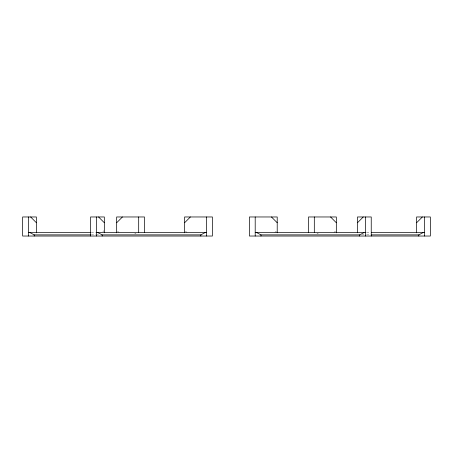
<?xml version="1.0" encoding="UTF-8"?>
<svg xmlns="http://www.w3.org/2000/svg" width="453" height="453" viewBox="0 0 453 453"><rect width="100%" height="100%" fill="white"/><g stroke="black" fill="none" stroke-linecap="round" stroke-linejoin="round"><path stroke-width="0.34" stroke-dasharray="2.27 1.7" d="M102.888 231.698L103.85 230.736M274.807 232.661L276.251 231.217M333.923 232.661L335.367 231.217M134.768 233.884L136.008 233.221M91.296 232.565L95.566 232.565M366.619 232.565L370.152 232.565M91.313 234.875L95.543 234.875M96.246 234.875L99.773 234.875M361.687 234.875L365.916 234.875M366.624 234.875L370.146 234.875M316.992 233.221L318.233 233.884M185.566 231.217L187.01 232.661M117.633 231.217L119.077 232.661"/><path stroke-width="0.68" d="M116.67 222.746L122.446 216.97M184.603 222.746L190.379 216.97M357.485 222.746L363.261 216.97M416.601 222.746L422.372 216.97M97.803 232.565L102.129 234.875L200.843 234.875L205.175 232.565M256.641 232.565L260.973 234.875L359.688 234.875L364.019 232.565M371.562 234.875L418.799 234.875L423.13 232.565M28.426 232.565L90.623 232.565M96.359 232.565L206.619 232.565M255.198 232.565L365.463 232.565M371.545 232.565L424.574 232.565M29.87 232.565L34.202 234.875L90.606 234.875M330.554 216.97L336.33 222.746M271.443 216.97L277.213 222.746M98.556 216.97L104.332 222.746M30.628 216.97L36.399 222.746M424.574 216.97L424.574 236.03M418.799 234.875L418.799 236.03M416.601 232.819L416.601 216.97L430.35 216.97L430.35 236.03L249.422 236.03L249.422 216.97L277.213 216.97L277.213 232.819M371.239 236.03L371.239 216.97L357.485 216.97L357.485 232.819M365.463 216.97L365.463 236.03M359.688 234.875L359.688 236.03M336.33 232.819L336.33 216.97L308.538 216.97L308.538 232.497M314.314 216.97L314.314 232.565M260.973 234.875L260.973 236.03M255.198 216.97L255.198 236.03M206.619 216.97L206.619 236.03M200.843 234.875L200.843 236.03M184.603 232.819L184.603 216.97L212.395 216.97L212.395 236.03L22.65 236.03L22.65 216.97L36.399 216.97L36.399 232.819M144.462 232.497L144.462 216.97L116.67 216.97L116.67 232.819M138.686 216.97L138.686 232.565M104.332 232.819L104.332 216.97L90.583 216.97L90.583 236.03M102.129 234.875L102.129 236.03M96.359 216.97L96.359 236.03M34.202 234.875L34.202 236.03M28.426 216.97L28.426 236.03"/></g></svg>
